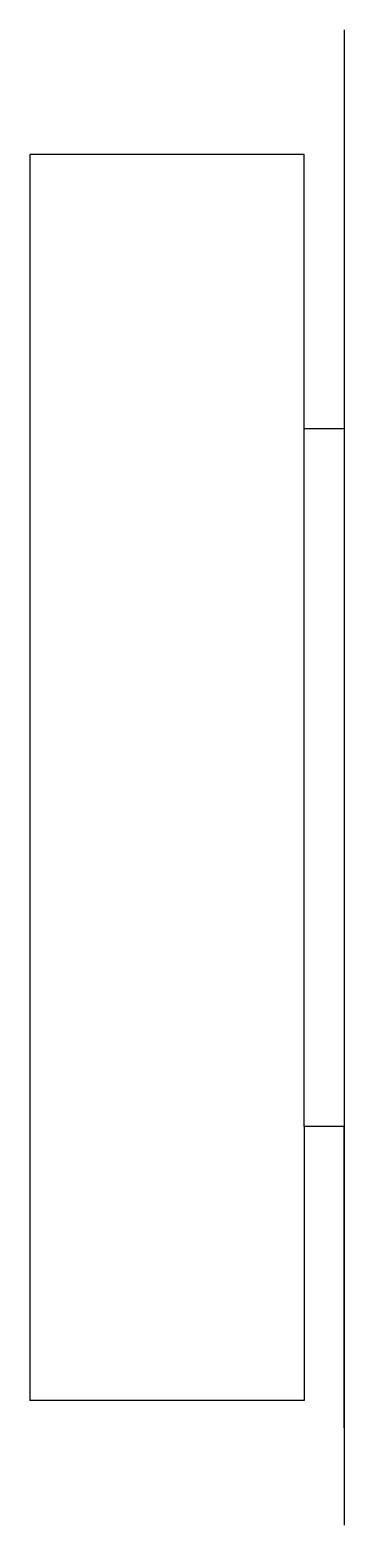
# Model space of a CAD drawing. Header units: millimetres. Extents: x -15.4 to -2.8, y -30 to 30.
import ezdxf

# ---------------------------------------------------------------- set-up
doc = ezdxf.new("R2010")
doc.units = ezdxf.units.MM
doc.layers.get('0').update_dxf_attribs({"linetype": 'CONTINUOUS'})

msp = doc.modelspace()

# ---------------------------------------------------------------- linework, layer by layer
for p, q in [((-2.8, 30), (-2.8, -30)), ((-15.4, 25), (-15.4, -25)), ((-4.4, 25), (-15.4, 25)), ((-4.4, 14), (-4.4, 25)), ((-4.4, -14), (-4.4, 14)), ((-4.4, 14), (-2.8, 14)), ((-2.8, -14), (-4.4, -14)), ((-4.4, -14), (-4.4, -25)), ((-2.8, -26.101), (-2.8, -14)), ((-4.4, -25), (-15.4, -25))]:
    msp.add_line(p, q)

doc.saveas('drawing.dxf')
